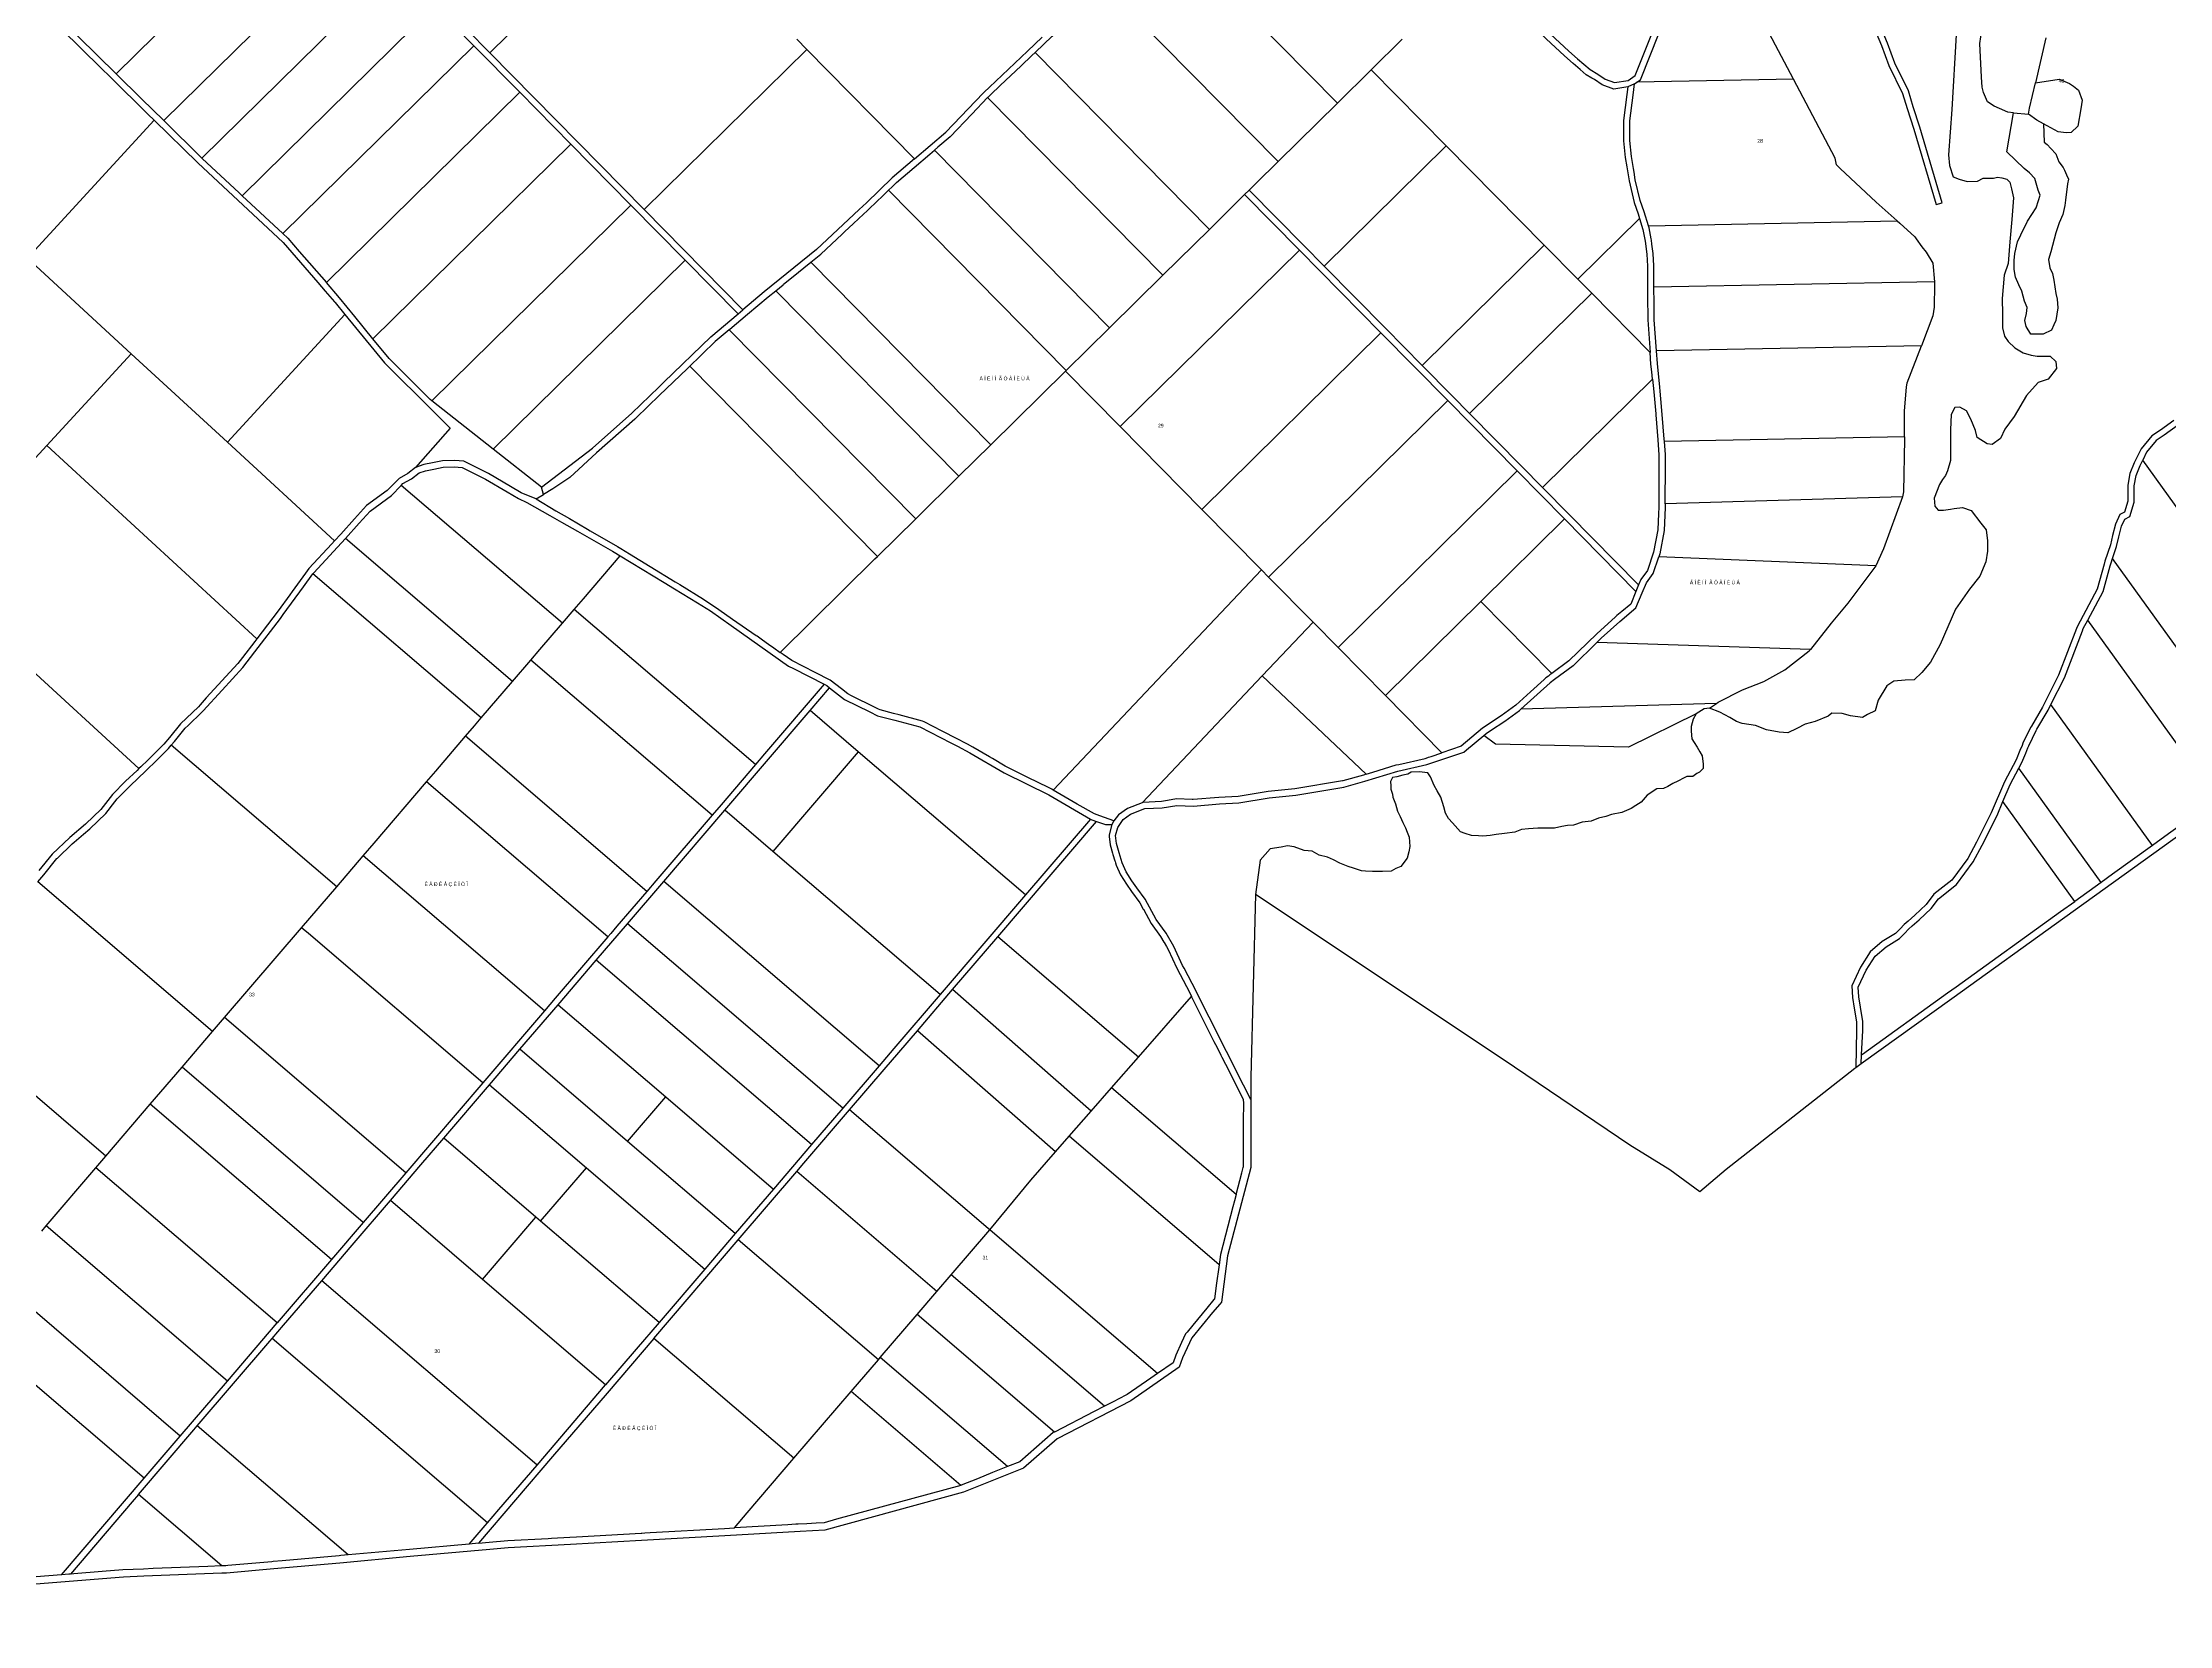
# Model space of a CAD drawing. Header units: metres. Extents: x 1082 to 7276, y 13258 to 20635.
# Drawn here: x 3570 to 4737, y 14496 to 15365 of the extents above; entities that cross this region are included whole.
import ezdxf

# ---------------------------------------------------------------- set-up
doc = ezdxf.new("R2010")
doc.units = ezdxf.units.M

msp = doc.modelspace()

# ---------------------------------------------------------------- linework, layer by layer
at = {"layer": '146'}
for points in [[(4372.28, 15394.51), (4380.16, 15386.84), (4397.48, 15369.32), (4407.5, 15360.09), (4412.25, 15355.85), (4419.16, 15349.95), (4423.46, 15347.37), (4427.48, 15344.71), (4432.52, 15342.81), (4440.13, 15343.99), (4443.98, 15346.58), (4453.82, 15371.37), (4462.65, 15394.39), (4479.02, 15426.81), (4485.22, 15439.58), (4494.99, 15459.69), (4503.37, 15474.55), (4507.49, 15485.56)], [(3718.01, 15453.23), (3610.68, 15347.53)], [(3904.81, 15446.92), (3815.63, 15359.09)], [(3636.76, 15321.88), (3743.68, 15427.17)], [(4280.61, 15331.5), (4185.71, 15427.75)], [(4444.74, 15342.91), (4446.82, 15344.24), (4457.08, 15370.1), (4465.03, 15390.82), (4465.85, 15392.97), (4482.15, 15425.26), (4484.26, 15429.6), (4486.01, 15429.6)], [(4530.73, 15344.61), (4486.01, 15429.6)], [(3546.95, 15408.88), (3558.68, 15396.1), (3580.7, 15372.12), (3602.4, 15350.76), (3607.27, 15345.98), (3628.28, 15325.3), (3631.55, 15322.09)], [(3764.28, 15406.24), (3657.7, 15301.28)], [(4439.79, 15340.39), (4432.15, 15339.21), (4425.88, 15341.57), (4421.6, 15344.41), (4420.2, 15345.25), (4417.11, 15347.1), (4413.78, 15349.94), (4409.95, 15353.21), (4405.15, 15357.5), (4395.05, 15366.8), (4387.41, 15374.53), (4382.11, 15379.88), (4377.69, 15384.35), (4361.29, 15400.33), (4357.79, 15403.74), (4355.96, 15405.53), (4355.83, 15405.65)], [(4114.7, 15359.2), (4124.09, 15368.21), (4125.29, 15369.36), (4135.36, 15379.02), (4147.2, 15390.65), (4147.71, 15391.16), (4152.73, 15396.09)], [(4248.06, 15299.4), (4152.73, 15396.09)], [(3679.81, 15280.65), (3785.48, 15384.71)], [(3785.48, 15384.71), (3806.87, 15362.99)], [(3815.63, 15359.09), (3790.4, 15384.71)], [(4573.2, 15376.97), (4579.11, 15363.18), (4583.02, 15352.1), (4590.54, 15336.85), (4593.14, 15328.45), (4596.78, 15317.18), (4608.96, 15275.85), (4612.32, 15276.84), (4600.13, 15318.21), (4596.48, 15329.5), (4593.8, 15338.15), (4586.25, 15353.47), (4582.37, 15364.45), (4576.46, 15378.22)], [(3610.68, 15347.53), (3589.92, 15367.96), (3588.47, 15369.38)], [(3989.46, 15360.97), (3984.01, 15366.51)], [(4048.57, 15300.94), (4065.71, 15315.56), (4086.16, 15336.98), (4086.73, 15337.52), (4089.64, 15340.27), (4110.57, 15360.09), (4118.54, 15367.73)], [(4299.15, 15349.77), (4316.16, 15366.55)], [(4620.07, 15368.98), (4617.68, 15327.99), (4615.79, 15303.05), (4616.3, 15297.28), (4618.31, 15291.01), (4621.7, 15289.76), (4625.97, 15288.39), (4631.63, 15288.64), (4634.77, 15290.27), (4640.42, 15290.28), (4642.69, 15290.91), (4644.95, 15290.53), (4647.71, 15289.78), (4649.35, 15288.15), (4650.35, 15284.52), (4651.36, 15279.51), (4650.6, 15267.6), (4649.35, 15255.44), (4648.47, 15243.41), (4646.33, 15237.01), (4645.2, 15224.35), (4645.45, 15215.7), (4645.45, 15208.18), (4646.46, 15203.54), (4648.59, 15200.66), (4652.11, 15197.28), (4656.76, 15194.4), (4661.16, 15193.15), (4664.43, 15192.65), (4667.69, 15192.53), (4671.46, 15192.53), (4674.6, 15189.65), (4674.98, 15185.77), (4670.46, 15180), (4665.05, 15178.11), (4658.65, 15171.09), (4651.73, 15159.43), (4646.71, 15152.53), (4644.32, 15147.51), (4639.8, 15144.13), (4636.91, 15144.5), (4631.5, 15148.01), (4630.62, 15151.77), (4628.11, 15158.03), (4625.6, 15162.54), (4621.95, 15164.54), (4619.19, 15164.42), (4617.3, 15160.53), (4616.8, 15152.13), (4616.8, 15143.23), (4616.93, 15135.33), (4615.29, 15129.69), (4614.16, 15127.19), (4612.4, 15124.93), (4610.77, 15122.17), (4608, 15114.77), (4608.26, 15110.26), (4610.02, 15108.13), (4613.03, 15108.13), (4616.93, 15108.64), (4618.94, 15109.01), (4623.46, 15109.52), (4628.24, 15107.89), (4633.51, 15101), (4636.4, 15097.24), (4637.16, 15091.35), (4637.16, 15085.59), (4636.28, 15079.7), (4633.01, 15071.8), (4627.36, 15064.77), (4619.69, 15053.86), (4611.15, 15034.3), (4605.87, 15024.77), (4601.09, 15019), (4596.95, 15014.99), (4592.05, 15014.73), (4585.76, 15014.23), (4581.87, 15011.72), (4577.22, 15003.82), (4575.58, 14998.05), (4571.34, 14995.92), (4568.57, 14994.29), (4562.05, 14995.31), (4557.42, 14996.44), (4551.78, 14996.71), (4549.76, 14995.08), (4542.58, 14992.09), (4537.18, 14990.72), (4532.51, 14988.22), (4527.6, 14985.97), (4522.84, 14986.23), (4515.95, 14987.5), (4509.82, 14990.02), (4502.68, 14991.03), (4499.56, 14992.04), (4495.81, 14994.3), (4490.32, 14997.2), (4484.61, 14999.36)], [(4651.48, 15326.23), (4648.34, 15326.51), (4643.69, 15328.51), (4640.8, 15329.76), (4637.16, 15332.27), (4635.02, 15337.28), (4634.27, 15340.16), (4633.89, 15345.8), (4632.88, 15364.23), (4634.02, 15371.62)], [(4669.2, 15367.26), (4663.42, 15342.6)], [(3702.14, 15259.85), (3806.87, 15362.99)], [(3806.87, 15362.99), (3832.04, 15337.44)], [(3900.27, 15273.14), (3815.63, 15359.09)], [(3900.27, 15273.14), (3989.46, 15360.97)], [(4048.57, 15300.94), (3989.46, 15360.97)], [(4114.7, 15359.2), (4112.98, 15357.55), (4107.05, 15351.93), (4095.59, 15341.09), (4094.48, 15340.04), (4091.62, 15337.33), (4090.9, 15336.64), (4088.72, 15334.58), (4088.65, 15334.51)], [(4210.33, 15262.2), (4114.7, 15359.2)], [(5369.46, 15356.13), (5365.4, 15349.9), (5300.2, 15304.3), (5279.2, 15290.15), (5276.98, 15288.66), (5219.2, 15249.5), (5192.9, 15231.7), (5133.26, 15192.34), (5108.45, 15175.97), (5063.7, 15146.2), (5061.21, 15144.55), (5018.9, 15116.5), (4976.07, 15090.1), (4974.6, 15089.2), (4972.17, 15087.71), (4946.6, 15072), (4885.45, 15029.65), (4864.84, 15015.38), (4805.76, 14974.47), (4773.6, 14952.2), (4738.82, 14927.18), (4679.56, 14884.53), (4617.57, 14839.93), (4567.92, 14804.2)], [(3636.76, 15321.88), (3624.53, 15333.9), (3610.68, 15347.53)], [(4280.61, 15331.5), (4299.15, 15349.77)], [(4340.21, 15308.12), (4299.15, 15349.77)], [(4443.47, 15342.09), (4444.74, 15342.91)], [(4530.73, 15344.61), (4444.74, 15342.91)], [(4587.66, 15266.88), (4576.09, 15277.19), (4556.36, 15295.63), (4555.86, 15296.11), (4554.37, 15297.68), (4553.55, 15301.25), (4530.73, 15344.61)], [(4663.42, 15342.6), (4676.49, 15344.71), (4679.63, 15343.33), (4682.14, 15342.2), (4684.41, 15340.83), (4687.04, 15338.57), (4689.18, 15333.18), (4688.43, 15328.42), (4686.67, 15318.89), (4683.15, 15315.38), (4680.26, 15315.25), (4675.86, 15315.75), (4671.84, 15317.88), (4667.98, 15320.06)], [(3832.04, 15337.44), (3725.95, 15232.96)], [(3832.04, 15337.44), (3860.01, 15309.03)], [(4088.65, 15334.51), (4080.04, 15325.49), (4068.12, 15313.02), (4061.35, 15307.24), (4059.48, 15305.65)], [(4184.78, 15237.01), (4088.65, 15334.51)], [(4248.06, 15299.4), (4280.61, 15331.5)], [(4439.79, 15340.39), (4439.39, 15336.2), (4437.5, 15321.96), (4437.5, 15310.85), (4438.39, 15301.68), (4439.26, 15296.47), (4440.54, 15288.78), (4443.35, 15276.98), (4445.5, 15270.79), (4446.26, 15268.24)], [(4443.47, 15342.09), (4439.79, 15340.39)], [(4451.14, 15264.18), (4448.82, 15271.87), (4446.7, 15277.96), (4443.97, 15289.47), (4443.29, 15293.59), (4442.94, 15295.63), (4441.86, 15302.14), (4440.99, 15311.02), (4440.99, 15321.72), (4442.87, 15335.81), (4443.47, 15342.09)], [(4659.72, 15325.49), (4660.15, 15328.65), (4663.42, 15342.6)], [(3561.92, 15246.44), (3631.55, 15322.09)], [(3631.55, 15322.09), (3655.35, 15298.67), (3702.21, 15255), (3721.27, 15233.01), (3725.35, 15228.3), (3730.46, 15222.41), (3730.76, 15222.05), (3736.11, 15215.5)], [(3657.7, 15301.28), (3636.76, 15321.88)], [(4667.98, 15320.06), (4668.32, 15309.98), (4669.83, 15308.73), (4671.96, 15306.6), (4674.6, 15303.72), (4676.36, 15299.2), (4678.75, 15296.07), (4679.38, 15294.69), (4680.51, 15292.19), (4681.52, 15289.68), (4681.01, 15287.18), (4679.88, 15278.15), (4679.63, 15275.39), (4678.5, 15270.38), (4676.49, 15265.74), (4674.6, 15260.35), (4671.96, 15249.94), (4670.71, 15245.68), (4671.34, 15241.04), (4672.84, 15238.03), (4673.6, 15234.27), (4674.73, 15227.01), (4675.48, 15223.87), (4675.73, 15219.23), (4674.73, 15212.21), (4673.6, 15209.83), (4672.22, 15206.82), (4667.67, 15204.78), (4661.03, 15204.78), (4658.39, 15208.94), (4657.64, 15212.2), (4658.52, 15216.09), (4658.9, 15219.35), (4657.51, 15222.86), (4656.01, 15228.37), (4654.37, 15231.75), (4652.49, 15235.89), (4651.86, 15240.27), (4651.86, 15245.04), (4652.24, 15249.05), (4653.62, 15255.32), (4655.38, 15259.2), (4659.15, 15266.73), (4663.92, 15274), (4665.18, 15278.01), (4666.06, 15280.9), (4665.05, 15283.65), (4663.17, 15290.04), (4660.15, 15293.18), (4657.26, 15295.56), (4647.74, 15304.85), (4651.48, 15326.23)], [(4651.48, 15326.23), (4659.72, 15325.49)], [(4667.98, 15320.06), (4664.17, 15322.13), (4659.72, 15325.49)], [(3751.52, 15202.19), (3860.01, 15309.03)], [(3860.01, 15309.03), (3892.97, 15275.56)], [(4273.23, 15242.09), (4340.21, 15308.12)], [(4393.95, 15253.61), (4340.21, 15308.12)], [(3679.81, 15280.65), (3678.03, 15282.32), (3657.86, 15301.12), (3657.7, 15301.28)], [(4048.57, 15300.94), (4036.33, 15290.5), (4022.15, 15276.82), (4018.21, 15273.03), (3994.89, 15251.25), (3966.15, 15227.95), (3954.48, 15218.09)], [(4034.32, 15283.7), (4036.24, 15285.54), (4038.69, 15287.9), (4048.31, 15296.12), (4056.92, 15303.46), (4059.48, 15305.65)], [(4155.56, 15208.2), (4059.48, 15305.65)], [(4232.17, 15283.74), (4236.04, 15287.55), (4248.06, 15299.4)], [(3702.14, 15259.85), (3679.81, 15280.65)], [(3783.8, 15168.04), (3892.97, 15275.56)], [(3892.97, 15275.56), (3922.23, 15245.85), (3922.81, 15245.26)], [(3954.48, 15218.09), (3900.27, 15273.14)], [(3991.71, 15244.17), (3997.19, 15248.61), (4008.93, 15259.57), (4010.23, 15260.79), (4015.16, 15265.39), (4020.62, 15270.49), (4022.6, 15272.4), (4023.76, 15273.52), (4031.32, 15280.8), (4033.3, 15282.71), (4034.32, 15283.7)], [(4131.82, 15184.81), (4034.32, 15283.7)], [(4229.68, 15281.28), (4210.33, 15262.2)], [(4229.68, 15281.28), (4232.17, 15283.74)], [(4259.68, 15250.85), (4229.68, 15281.28)], [(4273.23, 15242.09), (4262.17, 15253.3), (4232.17, 15283.74)], [(4184.78, 15237.01), (4210.33, 15262.2)], [(4412.42, 15234.87), (4446.26, 15268.24)], [(4446.26, 15268.24), (4448.1, 15262.14), (4449.33, 15255.76), (4450.32, 15248.6), (4450.69, 15242.08), (4450.69, 15229.97), (4450.75, 15221.56), (4450.78, 15216.68), (4450.82, 15212.48), (4452.11, 15194.61)], [(4451.14, 15264.18), (4587.66, 15266.88)], [(4454.19, 15230.46), (4454.19, 15242.18), (4453.8, 15248.94), (4453.08, 15254.16), (4452.78, 15256.33), (4452.64, 15257.08), (4451.5, 15262.98), (4451.14, 15264.18)], [(4587.66, 15266.88), (4589.16, 15265.55), (4597.32, 15258.16), (4598.08, 15257.08), (4601.22, 15252.65), (4603.61, 15249.76), (4607.25, 15243.75), (4608.02, 15233.5)], [(3702.14, 15259.85), (3704.73, 15257.43), (3711.05, 15250.14), (3725.95, 15232.96)], [(4161.39, 15153.94), (4259.68, 15250.85)], [(4304.44, 15205.45), (4259.68, 15250.85)], [(4326.98, 15187.58), (4393.95, 15253.61)], [(4412.42, 15234.87), (4393.95, 15253.61)], [(3618.93, 15193.96), (3561.92, 15246.44)], [(3817.5, 15141.55), (3922.81, 15245.26)], [(3922.81, 15245.26), (3951.8, 15215.83)], [(3972.46, 15228.56), (3976.49, 15231.83), (3976.8, 15232.08), (3981.12, 15235.58), (3991.71, 15244.17)], [(4090.45, 15144.02), (3991.71, 15244.17)], [(4326.98, 15187.58), (4306.93, 15207.91), (4273.23, 15242.09)], [(3751.52, 15202.19), (3741.54, 15214.39), (3733.14, 15224.66), (3725.95, 15232.96)], [(3946.91, 15207.13), (3947.29, 15207.45), (3956.96, 15215.61), (3968.38, 15225.25), (3972.46, 15228.56)], [(4072.88, 15126.7), (3972.46, 15228.56)], [(4155.56, 15208.2), (4184.78, 15237.01)], [(4353.1, 15161.08), (4420.08, 15227.11)], [(4420.08, 15227.11), (4412.42, 15234.87)], [(4452.11, 15194.61), (4420.08, 15227.11)], [(4608.02, 15233.5), (4454.19, 15230.46)], [(4455.56, 15195.47), (4454.31, 15212.62), (4454.27, 15218.37), (4454.24, 15222.22), (4454.19, 15229.98), (4454.19, 15230.46)], [(4608.02, 15233.5), (4608.13, 15231.97), (4607.88, 15219.43), (4607.25, 15214.67), (4600.88, 15198.34)], [(3671.63, 15145.45), (3736.11, 15215.5)], [(3736.11, 15215.5), (3757.84, 15188.92), (3784.45, 15162.46), (3788.79, 15158.14), (3793.94, 15153.13), (3774.88, 15131.52)], [(3844.03, 15120.7), (3871.85, 15142.09), (3893.57, 15161.27), (3908.28, 15175.53), (3911.15, 15178.31), (3936.81, 15203.18), (3951.8, 15215.83)], [(3951.8, 15215.83), (3954.48, 15218.09)], [(3946.91, 15207.13), (3939.16, 15200.59), (3932.01, 15193.65), (3930.95, 15192.63), (3925.33, 15187.18)], [(4049.22, 15103.36), (3946.91, 15207.13)], [(4131.82, 15184.81), (4155.56, 15208.2)], [(4206.15, 15108.54), (4304.44, 15205.45)], [(4341.06, 15168.3), (4304.44, 15205.45)], [(3572.56, 15143.59), (3618.93, 15193.96)], [(3671.63, 15145.45), (3618.93, 15193.96)], [(3783.8, 15168.04), (3782.93, 15168.91), (3760.44, 15191.28), (3751.52, 15202.19)], [(4453.39, 15180.02), (4452.99, 15184.05), (4452.58, 15188.21), (4452.11, 15194.61)], [(4600.88, 15198.34), (4455.56, 15195.47)], [(4459.94, 15145.72), (4459.84, 15147.01), (4458.71, 15160.68), (4457.95, 15169.12), (4457.57, 15173.36), (4457.36, 15175.54), (4456.07, 15188.51), (4455.56, 15195.47)], [(4591.67, 15148.32), (4591.67, 15153.49), (4591.58, 15162.67), (4592.83, 15175.54), (4593.05, 15177.93), (4600.88, 15198.34)], [(3925.33, 15187.18), (3923.87, 15185.76), (3908.77, 15171.13), (3895.95, 15158.7), (3895.24, 15158.07), (3874.19, 15139.49), (3859.54, 15126.12), (3850.21, 15119.74), (3845.06, 15116.75)], [(4028.3, 15082.74), (3925.33, 15187.18)], [(4131.39, 15184.37), (4090.45, 15144.02)], [(4131.39, 15184.37), (4131.82, 15184.81)], [(4161.39, 15153.94), (4131.39, 15184.37)], [(4353.1, 15161.08), (4343.56, 15170.76), (4326.98, 15187.58)], [(4393.07, 15120.54), (4453.39, 15180.02)], [(4453.39, 15180.02), (4454.09, 15173.03), (4455.17, 15160.94), (4455.22, 15160.38), (4456.35, 15146.73), (4456.97, 15138.53), (4456.97, 15125.07), (4456.96, 15123.69), (4456.94, 15120.98), (4456.85, 15109.56), (4456.71, 15106.26), (4456.36, 15097.31), (4454.01, 15085.02), (4450.61, 15074.98), (4447, 15070.01), (4445.79, 15067.07)], [(3817.5, 15141.55), (3783.8, 15168.04)], [(4242.78, 15071.39), (4341.06, 15168.3)], [(4379.22, 15129.6), (4341.06, 15168.3)], [(4393.07, 15120.54), (4381.71, 15132.06), (4353.1, 15161.08)], [(4739.32, 15157.36), (4732.16, 15152.09), (4727.38, 15148.96), (4721.48, 15141.81), (4717.71, 15134.03), (4715.32, 15128.14), (4714.19, 15121.75), (4714.19, 15116.1), (4714.19, 15112.97), (4712.3, 15107.08), (4709.79, 15105.7), (4707.4, 15100.43), (4705.77, 15094.29), (4704.64, 15089.15), (4701.58, 15080.14), (4701.11, 15078.45), (4697.3, 15064.77), (4686.53, 15044.53), (4685.99, 15043.12), (4676.14, 15017.55), (4667.33, 15000.05), (4661.22, 14989.64), (4660.74, 14988.82), (4656.61, 14980.22), (4656.12, 14979.01), (4654.95, 14976.13), (4652.9, 14971.1), (4646.41, 14959.09), (4639.22, 14942.04), (4638.09, 14939.75), (4634.49, 14932.49), (4631.21, 14925.94), (4626.42, 14917.02), (4617.56, 14905.08), (4607.71, 14897.33), (4603.61, 14891.78), (4597.26, 14885.86), (4593.59, 14882.63), (4591.42, 14880.71), (4589.21, 14878.41), (4586.69, 14875.78), (4579.42, 14871.32), (4572.89, 14865.63), (4567.53, 14857.27), (4562.76, 14847.02), (4563.1, 14840.61), (4564.06, 14834.87), (4565.35, 14827.24), (4565.27, 14822.67), (4564.88, 14802.02)], [(4751.39, 15161.61), (4750.37, 15161.39), (4747.4, 15161.39), (4747.21, 15161.23), (4745.78, 15160), (4744.54, 15158.94), (4744.38, 15158.81), (4741.92, 15154.93), (4734.16, 15149.22), (4729.74, 15146.32), (4724.44, 15139.9), (4722.33, 15135.56)], [(3730.44, 15091.32), (3671.63, 15145.45)], [(4206.15, 15108.54), (4161.39, 15153.94)], [(4591.67, 15148.32), (4459.94, 15145.72)], [(4460.36, 15111.61), (4460.42, 15119.15), (4460.47, 15125.06), (4460.47, 15138.67), (4459.94, 15145.72)], [(4591.67, 15148.32), (4591.67, 15147.1), (4591.17, 15118.14), (4590.52, 15115.46)], [(3530.57, 15097.96), (3572.56, 15143.59)], [(3687.78, 15037.55), (3572.56, 15143.59)], [(3841.04, 15114.41), (3836.89, 15116.05), (3832.88, 15117.65), (3826.98, 15121.17), (3814.88, 15128.28), (3801.33, 15135.03), (3796.15, 15135.41), (3789.64, 15135.24), (3784.25, 15134.05), (3779.41, 15133.13), (3774.88, 15131.52)], [(3844.03, 15120.7), (3817.5, 15141.55)], [(4072.88, 15126.7), (4090.45, 15144.02)], [(4705.79, 15081.65), (4708.01, 15088.21), (4709.17, 15093.47), (4710.71, 15099.25), (4712.5, 15103.19), (4715.21, 15104.68), (4717.69, 15112.43), (4717.69, 15116.1), (4717.69, 15121.44), (4718.7, 15127.17), (4720.9, 15132.6), (4722.33, 15135.56)], [(4825.1, 14992.73), (4722.33, 15135.56)], [(3774.88, 15131.52), (3770.64, 15128.2), (3765.79, 15125.48), (3759.37, 15118.85), (3748, 15110.62), (3741.34, 15103.28), (3733.82, 15094.99), (3730.44, 15091.32)], [(3736.41, 15092.63), (3743.9, 15100.89), (3749.97, 15107.58), (3761.67, 15116.2), (3767.01, 15121.71)], [(3767.01, 15121.71), (3767.95, 15122.68), (3772.58, 15125.28), (3776.81, 15128.59), (3780.29, 15129.73), (3784.95, 15130.62), (3790.06, 15131.75), (3796.07, 15131.9), (3800.39, 15131.59), (3813.2, 15125.2), (3825.2, 15118.16), (3831.36, 15114.48), (3835.97, 15112.29), (3848.57, 15105.14), (3855.02, 15101.48), (3863.69, 15096.57), (3882.94, 15085.65), (3883.82, 15085.14), (3887.17, 15083.1)], [(3855.41, 15046.02), (3767.01, 15121.71)], [(4049.22, 15103.36), (4072.88, 15126.7)], [(4280.93, 15032.7), (4379.22, 15129.6)], [(4379.22, 15129.6), (4405.16, 15103.29)], [(3841.04, 15114.41), (3845.06, 15116.75)], [(3841.04, 15114.41), (3851.87, 15107.75), (3859.26, 15103.46), (3869.2, 15097.68), (3870.68, 15096.82), (3885.6, 15088.16), (3887.5, 15087), (3892.29, 15084.07), (3903.66, 15077.13), (3917.33, 15068.79), (3919.89, 15067.22), (3932.84, 15059.31), (3941.27, 15053.51), (3948.73, 15048.36), (3961.7, 15039.41), (3962.19, 15039.07), (3965.1, 15037), (3968.53, 15034.57), (3971.46, 15032.49), (3974.88, 15030.07)], [(3845.06, 15116.75), (3844.03, 15120.7)], [(4445.79, 15067.07), (4407.65, 15105.75), (4393.07, 15120.54)], [(4460.36, 15111.61), (4460.34, 15109.48), (4459.83, 15096.91), (4457.4, 15084.13), (4456.86, 15082.52)], [(4590.52, 15115.46), (4460.36, 15111.61)], [(4590.52, 15115.46), (4580.11, 15086.92), (4575.85, 15077.5)], [(4028.3, 15082.74), (4049.22, 15103.36)], [(4238.91, 15075.32), (4206.15, 15108.54)], [(4359.2, 15057.98), (4405.16, 15103.29)], [(4405.16, 15103.29), (4444.33, 15063.56)], [(3730.44, 15091.32), (3728.9, 15089.64), (3716.34, 15076.01), (3714.5, 15073.5), (3707.14, 15063.38), (3705.88, 15061.65), (3699.51, 15052.91), (3687.78, 15037.55)], [(3718.58, 15073.14), (3719.05, 15073.79), (3736.41, 15092.63)], [(3828.1, 15014.12), (3736.41, 15092.63)], [(3861.95, 15053.65), (3866.92, 15059.45), (3887.17, 15083.1)], [(3887.17, 15083.1), (3911.28, 15068.38), (3916.94, 15064.92), (3929.59, 15057.2), (3936.65, 15052.89), (3947.97, 15044.86), (3979.43, 15022.55), (3982.16, 15021.16), (3999.06, 15012.54)], [(3974.88, 15030.07), (4026.85, 15081.31), (4028.3, 15082.74)], [(4124.64, 14954.48), (4238.91, 15075.32)], [(4242.78, 15071.39), (4238.91, 15075.32)], [(4422.96, 15035.54), (4425.24, 15037.78), (4435.49, 15047.01), (4444.34, 15054.42), (4447.77, 15062.71), (4450.08, 15068.29), (4453.76, 15073.35), (4456.86, 15082.52)], [(4575.85, 15077.5), (4456.86, 15082.52)], [(4575.85, 15077.5), (4560.63, 15057.08), (4551.34, 15046.03), (4540.15, 15031.62)], [(4692.23, 15047.78), (4700.57, 15063.46), (4704.48, 15077.51), (4704.93, 15079.11), (4705.79, 15081.65)], [(4788.17, 14967.16), (4705.79, 15081.65)], [(3640.89, 14979.14), (3642.58, 14981.18), (3648.58, 14988.39), (3650.17, 14989.94), (3657.69, 14997.29), (3658.3, 14997.9), (3668.83, 15009.41), (3680.13, 15021.77), (3686.7, 15030.36), (3700.72, 15048.72), (3702.32, 15050.81), (3713.37, 15065.99), (3718.58, 15073.14)], [(3810.92, 14994.07), (3718.58, 15073.14)], [(4267.2, 15046.63), (4242.78, 15071.39)], [(4444.33, 15063.56), (4441.43, 15056.55), (4436.61, 15052.51), (4433.92, 15050.26), (4433.2, 15049.65), (4422.84, 15040.32), (4407.57, 15025.33), (4398.17, 15018.46)], [(4445.79, 15067.07), (4444.33, 15063.56)], [(3855.41, 15046.02), (3861.95, 15053.65)], [(3961.36, 14968.52), (3861.95, 15053.65)], [(4306.87, 15006.38), (4359.2, 15057.98)], [(4398.17, 15018.46), (4359.2, 15057.98)], [(3838.09, 15025.79), (3843.07, 15031.6), (3855.41, 15046.02)], [(4239.27, 15017.1), (4267.2, 15046.63)], [(4280.93, 15032.7), (4267.2, 15046.63)], [(4671.94, 15001.4), (4679.35, 15016.14), (4689.26, 15041.86), (4689.72, 15043.08), (4692.23, 15047.78)], [(4762.96, 14949.47), (4692.23, 15047.78)], [(3687.78, 15037.55), (3686.64, 15036.06), (3679.88, 15027.21), (3677.45, 15024.02), (3660.09, 15005.04), (3656.65, 15001.27), (3655.72, 15000.26), (3646.01, 14990.77), (3639.87, 14983.39), (3636.83, 14979.74), (3630.5, 14973.42), (3627.92, 14970.9), (3624.25, 14967.32), (3623.1, 14966.24)], [(4124.64, 14954.48), (4123.85, 14954.93), (4114.56, 14959.52), (4112.48, 14960.55), (4110.43, 14961.56), (4099.38, 14967.01), (4098.28, 14967.66), (4091.32, 14971.74), (4089.68, 14972.71), (4080.55, 14978.07), (4077.61, 14979.61), (4071.18, 14982.97), (4064.4, 14986.52), (4063.74, 14986.86), (4053.87, 14991.88), (4052.98, 14992.33), (4040.13, 14995.72), (4037.08, 14996.52), (4029.75, 14998.45), (4028.85, 14998.9), (4026.94, 14999.85), (4014.02, 15006.29), (4012.06, 15007.26), (4008.51, 15010.01), (4002.39, 15014.77), (3994.03, 15019.03), (3981.24, 15025.55), (3978.85, 15027.25), (3976.55, 15028.88), (3974.88, 15030.07)], [(4306.87, 15006.38), (4280.93, 15032.7)], [(4422.96, 15035.54), (4409.84, 15022.66), (4399.56, 15015.14), (4397.19, 15013.4), (4381.11, 14998.81)], [(4540.15, 15031.62), (4422.96, 15035.54)], [(4488.46, 15002.03), (4489.51, 15002.75), (4502.7, 15009.53), (4514.39, 15014.05), (4526.07, 15020.45), (4539.39, 15030.86), (4540.15, 15031.62)], [(3623.1, 14966.24), (3557.76, 15026.37), (3557.73, 15026.4)], [(3828.1, 15014.12), (3838.09, 15025.79)], [(3937.51, 14940.66), (3838.09, 15025.79)], [(4173.44, 14947.48), (4239.27, 15017.1)], [(4296.3, 14963.17), (4239.27, 15017.1)], [(4398.17, 15018.46), (4397.12, 15017.69), (4396.99, 15017.59), (4396.31, 15017.09), (4394.85, 15016.03), (4393.95, 15015.21), (4386.53, 15008.46), (4378.42, 15001.08), (4370.37, 14995.22), (4360.1, 14988.44), (4348.53, 14978.66), (4337.84, 14974.98)], [(3810.92, 14994.07), (3828.1, 15014.12)], [(3999.06, 15012.54), (3966.33, 14974.32), (3961.36, 14968.52)], [(3991.31, 14998.12), (4002.02, 15010.62)], [(3999.06, 15012.54), (4000.5, 15011.8), (4002.02, 15010.62)], [(4002.02, 15010.62), (4010.19, 15004.29), (4024.1, 14997.36), (4028.19, 14995.32), (4037.82, 14992.78), (4051.47, 14989.17), (4062.79, 14983.41), (4068.47, 14980.44), (4072.09, 14978.54), (4078.85, 14975.01), (4097.72, 14963.93), (4122.2, 14951.85), (4145.08, 14938.61)], [(4337.84, 14974.98), (4306.87, 15006.38)], [(3802.31, 14984.01), (3807.29, 14989.82), (3810.92, 14994.07)], [(3944.46, 14943.41), (3991.31, 14998.12)], [(4017.68, 14975.54), (3991.31, 14998.12)], [(4477.45, 14996.25), (4475.73, 14993.46), (4474.69, 14989.33), (4474.67, 14986.82), (4475.01, 14982.56), (4476.25, 14980.68), (4477.98, 14978.04), (4479.34, 14975.53), (4480.58, 14973.28), (4481.29, 14968.64), (4481.27, 14966.38), (4479.25, 14964.38), (4477.73, 14963.5), (4475.46, 14962), (4472.33, 14962.01), (4470.81, 14961.14), (4467.29, 14959.39), (4464.64, 14958.14), (4461.74, 14956.51), (4459.35, 14955.27), (4455.71, 14955.15), (4450.54, 14951.65), (4447.12, 14947.89), (4444.21, 14946.02), (4441.69, 14944.39), (4436.65, 14942.15), (4430.88, 14941.16), (4427.85, 14939.91), (4423.71, 14939.16), (4419.8, 14937.42), (4414.78, 14936.8), (4410.13, 14935.3), (4406.74, 14935.06), (4403.6, 14934.56), (4399.7, 14933.57), (4395.44, 14933.58), (4390.42, 14933.58), (4385.4, 14933.22), (4381.51, 14932.85), (4377.86, 14931.35), (4372.21, 14930.74), (4367.68, 14930.12), (4364.42, 14929.62), (4360.4, 14929.25), (4357.89, 14929.38), (4354.13, 14929.64), (4350.63, 14930.65), (4348.13, 14931.53), (4343.65, 14936.43), (4341.42, 14938.94), (4339.94, 14941.83), (4338.96, 14945.21), (4337.25, 14950.61), (4335.28, 14953.99), (4333.67, 14957.01), (4331.71, 14961.77), (4330.22, 14963.91), (4325.33, 14964.42), (4321.07, 14964.3), (4319.18, 14963.3), (4316.54, 14962.68), (4313.14, 14961.81), (4310.76, 14961.44), (4309.73, 14959.18), (4309.84, 14956.8), (4309.95, 14955.04), (4310.8, 14952.16), (4311.04, 14950.53), (4312.39, 14947.02), (4313.61, 14943), (4314.96, 14939.99), (4316.44, 14936.61), (4317.92, 14933.85), (4318.9, 14931.46), (4320.01, 14928.7), (4320.34, 14923.44), (4319.81, 14920.68), (4318.78, 14917.17), (4315.35, 14912.54), (4312.58, 14911.42), (4310.06, 14909.92), (4305.29, 14909.8), (4299.9, 14909.81), (4296.01, 14910.07), (4293.75, 14910.08), (4289.38, 14911.71), (4286.5, 14912.47), (4281.87, 14914.36), (4278.5, 14916.25), (4275.13, 14917.63), (4270.5, 14918.77), (4266.75, 14920.91), (4262.24, 14921.29), (4256.86, 14923.43), (4253.23, 14923.94), (4249.71, 14923.07), (4243.68, 14922.26), (4238.27, 14916.07), (4235.69, 14897.21)], [(4360.85, 14984.49), (4362.2, 14985.63), (4364.63, 14987.24), (4372.37, 14992.35), (4380.48, 14998.25), (4381.11, 14998.81)], [(4477.45, 14996.25), (4440.17, 14978.13), (4367.34, 14979.74), (4360.85, 14984.49)], [(4488.46, 15002.03), (4381.11, 14998.81)], [(4484.61, 14999.36), (4481.68, 14999.09), (4477.45, 14996.25)], [(4484.61, 14999.36), (4488.46, 15002.03)], [(4654.42, 14966.54), (4656.07, 14969.61), (4658.19, 14974.81), (4659.36, 14977.69), (4659.81, 14978.8), (4663.83, 14987.17), (4664.24, 14987.87), (4670.41, 14998.37), (4671.94, 15001.4)], [(4727.61, 14924.03), (4671.94, 15001.4)], [(3780.94, 14959.05), (3785.91, 14964.86), (3802.31, 14984.01)], [(3901.72, 14898.88), (3802.31, 14984.01)], [(4233, 14784.59), (4229, 14792.51), (4200.81, 14848.38), (4196.44, 14856.74), (4195.64, 14858.27), (4190.82, 14868.59), (4186.54, 14876.01), (4181.23, 14883.4), (4175.17, 14894.58), (4170.52, 14900.81), (4167.71, 14904.77), (4164.71, 14909.64), (4162.46, 14914.58), (4160.79, 14920.1), (4159.38, 14925.09), (4158.85, 14929.62), (4160.1, 14934.04), (4162.95, 14938.41), (4167.04, 14941.22), (4174.89, 14944.29), (4184.37, 14944.76), (4192.46, 14946.11), (4201.54, 14945.72), (4215.8, 14946.96), (4226.42, 14947.44), (4243.05, 14950.3), (4257.73, 14951.78), (4284.13, 14956.14), (4295.57, 14959.29), (4313.76, 14964.88), (4329.62, 14968.49), (4349.89, 14975.23), (4351.43, 14976.53), (4360.85, 14984.49)], [(3567.61, 14904.08), (3570.96, 14908.06), (3578.18, 14916.88), (3578.51, 14917.2), (3586.59, 14924.94), (3587.6, 14925.92), (3592.79, 14930.35), (3596.26, 14933.3), (3604.92, 14941.57), (3606.21, 14943.25), (3608.67, 14946.43), (3611.22, 14949.73), (3618.27, 14956.89), (3626.92, 14965.02), (3632.96, 14970.93), (3639.42, 14977.38), (3640.89, 14979.14)], [(3731.61, 14901.45), (3640.89, 14979.14)], [(4017.68, 14975.54), (3970.83, 14920.83)], [(4109.42, 14896.98), (4017.68, 14975.54)], [(4296.3, 14963.17), (4300.04, 14964.32), (4312.86, 14968.26), (4314.3, 14968.59), (4328.67, 14971.86), (4329.23, 14972.05), (4330.46, 14972.46), (4332.08, 14972.99), (4337.84, 14974.98)], [(3623.1, 14966.24), (3622.08, 14965.28), (3615.83, 14959.4), (3608.57, 14952.04), (3602.31, 14943.92), (3593.91, 14935.9), (3593.81, 14935.82), (3585.25, 14928.51), (3575.61, 14919.26), (3568.26, 14910.3)], [(3746.15, 14918.43), (3752.12, 14925.39), (3780.94, 14959.05)], [(3880.35, 14873.92), (3780.94, 14959.05)], [(3961.36, 14968.52), (3942.48, 14946.47), (3937.51, 14940.66)], [(4296.3, 14963.17), (4294.82, 14962.72), (4283.55, 14959.61), (4283.38, 14959.56), (4257.27, 14955.25), (4242.58, 14953.77), (4226.04, 14950.93), (4215.58, 14950.45), (4201.46, 14949.23), (4200.82, 14949.26), (4192.24, 14949.63), (4187.35, 14948.81), (4184, 14948.25), (4173.87, 14947.65), (4173.44, 14947.48)], [(4645.6, 14948.16), (4649.57, 14957.57), (4654.42, 14966.54)], [(4699.53, 14903.83), (4654.42, 14966.54)], [(4157.95, 14937.57), (4150.25, 14940.32), (4148.81, 14940.84), (4147.23, 14941.4), (4137.89, 14946.81), (4124.64, 14954.48)], [(4173.44, 14947.48), (4165.39, 14944.34), (4160.39, 14940.9), (4157.95, 14937.57)], [(4568.01, 14809.2), (4568.77, 14822.6), (4568.86, 14827.51), (4567.51, 14835.44), (4566.59, 14841), (4566.3, 14846.33), (4570.61, 14855.58), (4575.56, 14863.32), (4581.5, 14868.49), (4588.9, 14873.04), (4591.74, 14875.99), (4593.84, 14878.18), (4595.91, 14880), (4599.61, 14883.27), (4606.24, 14889.44), (4610.24, 14894.87), (4620.09, 14902.62), (4629.38, 14915.13), (4634.32, 14924.32), (4637.64, 14930.96), (4641.23, 14938.2), (4642.41, 14940.58), (4645.6, 14948.16)], [(4685.01, 14893.39), (4645.6, 14948.16)], [(4762.96, 14949.47), (4736.49, 14930.42), (4727.61, 14924.03)], [(3937.51, 14940.66), (3906.7, 14904.69), (3901.72, 14898.88)], [(3911, 14904.33), (3944.46, 14943.41)], [(3970.83, 14920.83), (3944.46, 14943.41)], [(4094.3, 14873.94), (4148.5, 14937.23)], [(4145.08, 14938.61), (4109.42, 14896.98)], [(4145.08, 14938.61), (4145.76, 14938.21), (4148.5, 14937.23)], [(4148.5, 14937.23), (4153.26, 14935.53), (4155.04, 14935.53), (4156.89, 14935.52)], [(4156.89, 14935.52), (4155.29, 14929.91), (4155.39, 14929.04), (4155.93, 14924.4), (4157.21, 14919.89), (4157.43, 14919.11), (4158.47, 14915.69), (4158.61, 14915.21), (4158.81, 14914.55), (4159.18, 14913.34), (4161.61, 14908), (4164.79, 14902.83), (4167.69, 14898.75), (4172.21, 14892.68), (4174.09, 14889.21), (4174.18, 14889.05), (4178.42, 14881.23), (4183.6, 14874.11), (4185.37, 14871.05), (4185.51, 14870.79), (4186.78, 14868.61), (4187.72, 14866.97), (4192.5, 14856.73), (4197.7, 14846.78), (4199.34, 14843.53), (4200.54, 14841.15)], [(4157.95, 14937.57), (4156.89, 14935.52)], [(4727.61, 14924.03), (4705.73, 14908.29), (4699.53, 14903.83)], [(3731.61, 14901.45), (3746.15, 14918.43)], [(3845.57, 14833.3), (3746.15, 14918.43)], [(4062.58, 14842.26), (3970.83, 14920.83)], [(3663.53, 14821.94), (3567.61, 14904.08)], [(3712.36, 14878.97), (3731.61, 14901.45)], [(3891.13, 14881.13), (3911, 14904.33)], [(4029.12, 14803.19), (3911, 14904.33)], [(4699.53, 14903.83), (4685.01, 14893.39)], [(3901.72, 14898.88), (3885.33, 14879.73), (3881.97, 14875.8), (3880.35, 14873.92)], [(4109.42, 14896.98), (4062.58, 14842.26)], [(4235.69, 14897.21), (4233, 14796.9), (4233, 14784.59)], [(4564.88, 14802.02), (4564.33, 14801.62), (4493.8, 14746.2), (4479.3, 14734), (4462.9, 14746.1), (4441, 14759.7), (4371.4, 14806.6), (4235.69, 14897.21)], [(4568.01, 14809.2), (4568.52, 14809.56), (4615.23, 14843.18), (4619.92, 14846.55), (4677.22, 14887.78), (4685.01, 14893.39)], [(3670.12, 14829.64), (3712.36, 14878.97)], [(3811.78, 14793.84), (3716.06, 14875.8), (3712.36, 14878.97)], [(3873.98, 14861.1), (3891.13, 14881.13)], [(4009.24, 14779.99), (3891.13, 14881.13)], [(3880.35, 14873.92), (3851.53, 14840.26), (3845.57, 14833.3)], [(4069.49, 14844.96), (4094.3, 14873.94)], [(4171.41, 14807.91), (4094.3, 14873.94)], [(3853.07, 14836.67), (3873.98, 14861.1)], [(3992.09, 14759.96), (3873.98, 14861.1)], [(4062.58, 14842.26), (4037.23, 14812.67), (4029.12, 14803.19)], [(4050.15, 14822.38), (4069.49, 14844.96)], [(4145.52, 14778.35), (4069.49, 14844.96)], [(4171.41, 14807.91), (4200.54, 14841.15)], [(4225.01, 14732.62), (4228.14, 14744.52), (4228.89, 14747.4), (4229, 14747.82), (4229, 14748.15), (4229, 14750.71), (4229, 14775.36), (4229, 14776.81), (4229.28, 14778.7), (4229.28, 14780.65), (4229.28, 14782.88), (4229.06, 14784.55), (4228.11, 14786.5), (4219.34, 14803.89), (4217.39, 14807.76), (4216.88, 14808.76), (4214.73, 14813.02), (4213.03, 14816.4), (4200.54, 14841.15)], [(3605.01, 14753.6), (3508.08, 14836.6)], [(3663.53, 14821.94), (3670.12, 14829.64)], [(3769.54, 14744.51), (3670.12, 14829.64)], [(3845.57, 14833.3), (3811.78, 14793.84)], [(3832.15, 14812.24), (3853.07, 14836.67)], [(3853.07, 14836.67), (3912.11, 14786.11)], [(3646.77, 14802.36), (3663.53, 14821.94)], [(4012.98, 14778.97), (4031.94, 14801.11), (4039.99, 14810.51), (4050.15, 14822.38)], [(4125.93, 14755.99), (4050.15, 14822.38)], [(3815.41, 14792.7), (3832.15, 14812.24)], [(3891.19, 14761.68), (3832.15, 14812.24)], [(4156.7, 14791.12), (4171.41, 14807.91)], [(4567.92, 14804.2), (4568.01, 14809.2)], [(3629.37, 14782.04), (3646.77, 14802.36)], [(3746.18, 14717.23), (3646.77, 14802.36)], [(4029.12, 14803.19), (4009.24, 14779.99)], [(4567.92, 14804.2), (4564.88, 14802.02)], [(4233, 14784.59), (4233, 14781.66), (4233, 14776.81), (4233, 14747.3), (4220.3, 14698.9), (4216.9, 14673.5), (4216, 14672.41), (4212.1, 14667.7), (4200.7, 14653.9), (4195.6, 14642.9), (4193.8, 14637.7), (4167.3, 14619.3), (4126.9, 14598.5), (4108.4, 14582.4), (4075.5, 14569.2), (3999.4, 14548.4), (3985.88, 14547.64), (3944.5, 14545.3), (3898.9, 14542.7), (3859.8, 14540.5), (3825.7, 14538.6), (3815.6, 14537.7), (3772, 14533.8), (3733.3, 14530.3), (3697.1, 14527.1), (3671.1, 14524.8), (3668.64, 14524.7), (3625.8, 14523), (3614.6, 14522.5), (3584.9, 14520.2), (3534.5, 14516.2)], [(3811.78, 14793.84), (3769.54, 14744.51)], [(3790.31, 14763.39), (3815.41, 14792.7)], [(3815.41, 14792.7), (3868.56, 14747.2)], [(3891.19, 14761.68), (3912.11, 14786.11)], [(3912.11, 14786.11), (3971.18, 14735.53)], [(4145.52, 14778.35), (4156.7, 14791.12)], [(4225.01, 14732.62), (4156.7, 14791.12)], [(3605.01, 14753.6), (3629.37, 14782.04)], [(3728.78, 14696.92), (3629.37, 14782.04)], [(3984.04, 14745.18), (3987.89, 14749.67), (4012.98, 14778.97)], [(4009.24, 14779.99), (3992.09, 14759.96)], [(4089.83, 14713.16), (4089.02, 14713.86), (4012.98, 14778.97)], [(4133.35, 14764.47), (4145.52, 14778.35)], [(3761.04, 14729.2), (3777.77, 14748.74), (3790.31, 14763.39)], [(3840.94, 14720.04), (3790.31, 14763.39)], [(3950.26, 14711.1), (3891.19, 14761.68)], [(3992.09, 14759.96), (3971.18, 14735.53)], [(4125.93, 14755.99), (4133.35, 14764.47)], [(4215.61, 14694.03), (4133.35, 14764.47)], [(3599.55, 14747.22), (3605.01, 14753.6)], [(4089.83, 14713.16), (4112.31, 14740.45), (4125.93, 14755.99)], [(3572.21, 14715.3), (3599.55, 14747.22)], [(3698.96, 14662.09), (3599.55, 14747.22)], [(3769.54, 14744.51), (3746.18, 14717.23)], [(3843.45, 14717.88), (3868.56, 14747.2)], [(3868.56, 14747.2), (3933.53, 14691.56)], [(3951.9, 14707.64), (3984.04, 14745.18)], [(4060.9, 14679.37), (3984.04, 14745.18)], [(3723.39, 14685.23), (3740.12, 14704.78), (3761.04, 14729.2)], [(3811.66, 14685.85), (3761.04, 14729.2)], [(3971.18, 14735.53), (3950.26, 14711.1)], [(4225.01, 14732.62), (4224.08, 14729.05), (4223.23, 14725.83), (4216.37, 14699.67), (4215.61, 14694.03)], [(3569.81, 14712.49), (3572.21, 14715.3)], [(3671.63, 14630.17), (3572.21, 14715.3)], [(3746.18, 14717.23), (3728.78, 14696.92)], [(3811.66, 14685.85), (3840.94, 14720.04)], [(3843.45, 14717.88), (3840.94, 14720.04)], [(3908.43, 14662.25), (3843.45, 14717.88)], [(4068.63, 14688.4), (4089.83, 14713.16)], [(4181.91, 14634.31), (4152.84, 14659.21), (4089.83, 14713.16)], [(3905.61, 14653.59), (3951.9, 14707.64)], [(3950.26, 14711.1), (3933.53, 14691.56)], [(4028.75, 14641.83), (3951.9, 14707.64)], [(3728.78, 14696.92), (3698.96, 14662.09)], [(3933.53, 14691.56), (3908.43, 14662.25)], [(4215.61, 14694.03), (4214.08, 14682.61), (4213.09, 14675.17), (4212.85, 14674.88), (4209.02, 14670.25), (4201.24, 14660.83), (4198.11, 14657.05), (4197.29, 14656.05), (4195.1, 14651.33), (4191.89, 14644.4), (4190.45, 14640.24), (4181.91, 14634.31)], [(3645.78, 14599.99), (3546.37, 14685.12)], [(3696.2, 14653.48), (3702.48, 14660.82), (3723.39, 14685.23)], [(3841.5, 14584.09), (3836.29, 14588.55), (3723.39, 14685.23)], [(3879.15, 14628.06), (3811.66, 14685.85)], [(4050.04, 14666.68), (4060.9, 14679.37)], [(4060.9, 14679.37), (4068.63, 14688.4)], [(4152.79, 14616.33), (4068.63, 14688.4)], [(4029.8, 14643.05), (4050.04, 14666.68)], [(4125.34, 14602.2), (4050.04, 14666.68)], [(3625.91, 14576.78), (3526.5, 14661.91)], [(3671.63, 14630.17), (3698.96, 14662.09)], [(3908.43, 14662.25), (3895.88, 14647.6), (3879.15, 14628.06)], [(3655.14, 14605.54), (3694.94, 14652.02), (3696.2, 14653.48)], [(3814.31, 14552.34), (3696.2, 14653.48)], [(3905.61, 14653.59), (3879.9, 14623.56), (3850.04, 14588.69), (3809.34, 14541.16)], [(3982.47, 14587.78), (3905.61, 14653.59)], [(4028.75, 14641.83), (4029.8, 14643.05)], [(4099.67, 14583.21), (4029.8, 14643.05)], [(4013.84, 14624.42), (4028.75, 14641.83)], [(4181.91, 14634.31), (4178.14, 14631.7), (4165.24, 14622.74), (4164.58, 14622.4), (4157.54, 14618.77), (4153.15, 14616.52), (4152.79, 14616.33)], [(3645.78, 14599.99), (3671.63, 14630.17)], [(3841.5, 14584.09), (3858.24, 14603.64), (3879.15, 14628.06)], [(3982.47, 14587.78), (4013.84, 14624.42)], [(4073.97, 14572.93), (4013.84, 14624.42)], [(4152.79, 14616.33), (4147.06, 14613.38), (4125.34, 14602.2)], [(3622.85, 14567.83), (3653.33, 14603.42), (3655.14, 14605.54)], [(3625.91, 14576.78), (3645.78, 14599.99)], [(3737.84, 14534.73), (3655.14, 14605.54)], [(4125.34, 14602.2), (4124.64, 14601.84), (4106.28, 14585.86), (4099.67, 14583.21)], [(3956.76, 14557.75), (3982.47, 14587.78)], [(3580.6, 14523.87), (3625.91, 14576.78)], [(3814.31, 14552.34), (3820.59, 14559.68), (3841.5, 14584.09)], [(4073.97, 14572.93), (4005.86, 14554.31), (3998.99, 14552.43), (3994.67, 14552.19), (3989.55, 14551.89), (3984.68, 14551.61), (3983.54, 14551.55), (3979.02, 14551.29), (3949.78, 14549.61)], [(4099.67, 14583.21), (4091.45, 14579.91), (4083.17, 14576.59), (4074.22, 14573), (4073.97, 14572.93)], [(3622.85, 14567.83), (3619.44, 14563.85), (3585.54, 14524.26)], [(3668.55, 14528.7), (3622.85, 14567.83)], [(3804.35, 14540.71), (3813.05, 14550.87), (3814.31, 14552.34)], [(3809.34, 14541.16), (3815.24, 14541.68), (3825.42, 14542.59), (3847.56, 14543.82), (3849.42, 14543.93), (3859.58, 14544.49), (3863.22, 14544.7), (3898.67, 14546.69), (3899.06, 14546.72), (3900.59, 14546.8), (3903.58, 14546.97), (3944.27, 14549.29), (3949.78, 14549.61)], [(3949.78, 14549.61), (3956.76, 14557.75)], [(3804.35, 14540.71), (3771.64, 14537.78), (3737.84, 14534.73)], [(3809.34, 14541.16), (3804.35, 14540.71)], [(3668.55, 14528.7), (3668.48, 14528.7), (3660.84, 14528.4), (3631.01, 14527.21), (3625.63, 14527), (3614.36, 14526.49), (3602.94, 14525.61), (3587.44, 14524.41), (3585.54, 14524.26)], [(3737.84, 14534.73), (3733.95, 14534.38), (3732.94, 14534.28), (3701.72, 14531.52), (3696.75, 14531.08), (3696.12, 14531.03), (3671.95, 14528.89), (3670.84, 14528.79), (3668.55, 14528.7)], [(3580.6, 14523.87), (3548.22, 14521.3), (3534.19, 14520.19), (3526.57, 14519.6), (3507, 14518.09), (3505.69, 14517.99), (3488.75, 14516.67), (3477.19, 14514.33), (3475.84, 14514.05), (3459.13, 14510.67), (3438.32, 14506.45), (3435.2, 14505.82), (3403.26, 14499.33), (3393.06, 14497.54), (3384.45, 14496.02)], [(3585.54, 14524.26), (3584.59, 14524.19), (3580.6, 14523.87)]]:
    msp.add_lwpolyline(points, dxfattribs=at)

# ---------------------------------------------------------------- texts
at = {"layer": 'TEXT25'}
for s, p in [('48', (4676.2, 15342.74)), ('28', (4510.91, 15309.8)), ('Ä Î Ë Í Î  Ã Ó Â Í È Ù Å', (4084.24, 15179.38)), ('29', (4182.17, 15153.5)), ('Ä Î Ë Í Î  Ã Ó Â Í È Ù Å', (4473.9, 15067.44)), ('Ê Å Ð Ê Å Ç Ê Î Ò Î', (3779.76, 14901.85)), ('33', (3683.54, 14841.28)), ('31', (4085.91, 14696.91)), ('30', (3785.24, 14645.57)), ('Ê Å Ð Ê Å Ç Ê Î Ò Î', (3883.06, 14603.33))]:
    msp.add_text(s, height=2, dxfattribs=at).set_placement(p)

doc.saveas('drawing.dxf')
